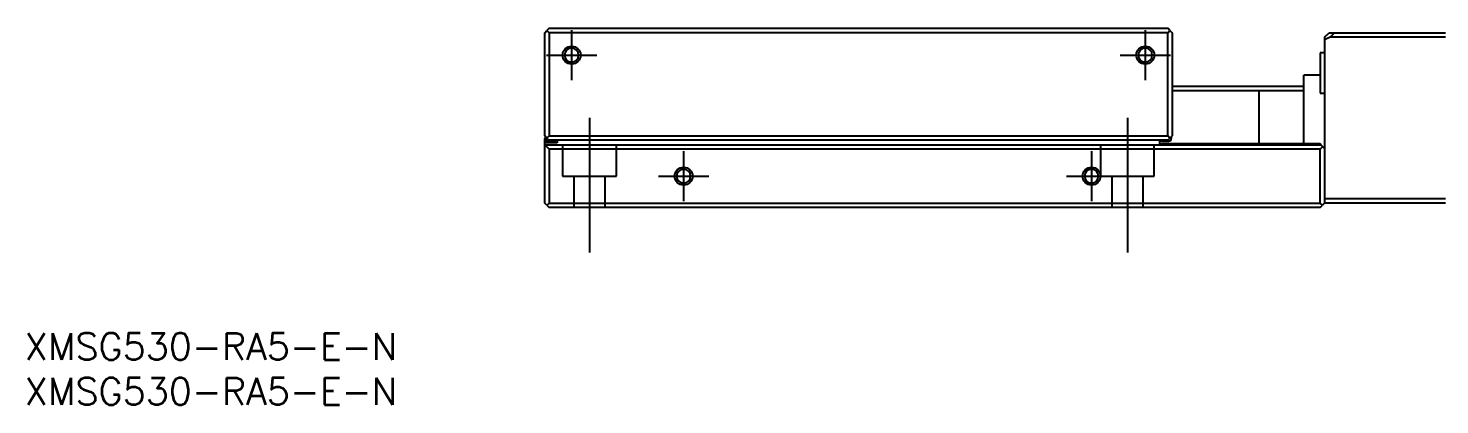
# Model space of a CAD drawing. Extents: x -1 to 643, y -8 to 194.
# Drawn here: x 0.4 to 157.9, y -8 to 34 of the extents above; entities that cross this region are included whole.
import ezdxf

# ---------------------------------------------------------------- set-up
doc = ezdxf.new("R2010")
doc.units = 0
doc.header["$LTSCALE"] = 0.5
doc.linetypes.add('CENTER', pattern=[50.8, 31.75, -6.35, 6.35, -6.35])
doc.linetypes.add('DASHED', pattern=[19.05, 12.7, -6.35])
for name, color, linetype in [('MSM_CENTER', 1, 'CENTER'), ('MSM_CONTINUOUS', 7, 'CONTINUOUS'), ('MSM_DASHED', 4, 'DASHED'), ('MSM_NARROW', 5, 'CONTINUOUS'), ('MSM_PART_NUMBER', 7, 'CONTINUOUS')]:
    doc.layers.add(name, color=color, linetype=linetype)
doc.styles.get("Standard").update_dxf_attribs({"font": 'txt.shx', "height": 1, "bigfont": 'bigfont.shx'})

# ---------------------------------------------------------------- blocks, each defined once
blk = doc.blocks.new('*U2')
at = {"layer": 'MSM_PART_NUMBER'}
blk.add_text('XMSG530-RA5-E-N', height=3, dxfattribs=at).set_placement((0, -3))
blk = doc.blocks.new('*U3')
at = {"layer": 'MSM_PART_NUMBER'}
blk.add_text('XMSG530-RA5-E-N', height=3, dxfattribs=at).set_placement((0, -8))

msp = doc.modelspace()

# ---------------------------------------------------------------- linework, layer by layer
at = {"layer": 'MSM_CENTER'}
for p, q in [((61.000001, 33.800001), (61.000001, 28.200001)), ((125.000001, 33.800001), (125.000001, 28.200001)), ((58.200001, 31.000001), (63.800001, 31.000001)), ((122.200001, 31.000001), (127.800001, 31.000001)), ((63.000001, 24.000001), (63.000001, 9.000001)), ((123.000001, 24.000001), (123.000001, 9.000001)), ((73.500001, 20.300001), (73.500001, 14.700001)), ((119.000001, 20.300001), (119.000001, 14.700001)), ((70.700001, 17.500001), (76.300001, 17.500001)), ((116.200001, 17.500001), (121.800001, 17.500001))]:
    msp.add_line(p, q, dxfattribs=at)
at = {"layer": 'MSM_CONTINUOUS'}
for p, q in [((58.000001, 33.500001), (58.250001, 33.750001)), ((58.000001, 22.000001), (58.000001, 33.500001)), ((58.500001, 34.000001), (58.250001, 33.750001)), ((58.250001, 33.750001), (58.500001, 33.500001)), ((58.500001, 34.000001), (127.500001, 34.000001)), ((127.500001, 33.500001), (58.500001, 33.500001)), ((58.500001, 33.500001), (58.500001, 22.000001)), ((127.750001, 33.750001), (127.500001, 34.000001)), ((127.500001, 33.500001), (127.750001, 33.750001)), ((127.500001, 22.000001), (127.500001, 33.500001)), ((127.750001, 33.750001), (128.000001, 33.500001)), ((128.000001, 33.500001), (128.000001, 22.000001)), ((145.000001, 33.000001), (145.500001, 33.500001)), ((145.500001, 33.500001), (158.500001, 33.500001)), ((146.112374, 33.500001), (145.612374, 33.000001)), ((145.000001, 33.000001), (145.000001, 14.500001)), ((145.612374, 33.000001), (145.000001, 32.693815)), ((158.500001, 33.000001), (145.612374, 33.000001)), ((144.500001, 31.250001), (144.500001, 26.750001)), ((145.000001, 31.250001), (144.500001, 31.250001)), ((142.700001, 21.100001), (142.700001, 28.750001)), ((144.500001, 28.750001), (142.700001, 28.750001)), ((142.700001, 27.500001), (128.000001, 27.500001)), ((142.700001, 27.000001), (128.000001, 27.000001)), ((137.700001, 20.999996), (137.700001, 27.000006)), ((144.500001, 26.750001), (145.000001, 26.750001)), ((58.250001, 21.750001), (58.000001, 22.000001)), ((58.000001, 21.700001), (58.100001, 21.800001)), ((58.000001, 14.500001), (58.000001, 21.700001)), ((59.400001, 21.200001), (58.000001, 21.200001)), ((58.000001, 21.000001), (58.500001, 20.500001)), ((58.000001, 21.000001), (144.600001, 21.000001)), ((58.100001, 21.700001), (58.100001, 21.900001)), ((58.500001, 22.000001), (58.250001, 21.750001)), ((58.500001, 21.500001), (58.250001, 21.750001)), ((58.400001, 21.400001), (59.100001, 21.400001)), ((58.500001, 22.000001), (127.500001, 22.000001)), ((127.500001, 21.500001), (58.500001, 21.500001)), ((144.500001, 20.500001), (58.500001, 20.500001)), ((58.500001, 20.500001), (58.500001, 14.500001)), ((59.400001, 21.500001), (59.400001, 21.200001)), ((126.600001, 21.500001), (126.600001, 21.100001)), ((144.500001, 21.100001), (126.600001, 21.100001)), ((126.900001, 21.400001), (127.600001, 21.400001)), ((127.750001, 21.750001), (127.500001, 22.000001)), ((127.750001, 21.750001), (127.500001, 21.500001)), ((128.000001, 22.000001), (127.750001, 21.750001)), ((127.900001, 21.900001), (127.900001, 21.700001)), ((144.600001, 21.000001), (144.500001, 21.100001)), ((144.500001, 20.500001), (144.800001, 20.800001)), ((144.500001, 14.500001), (144.500001, 20.500001)), ((145.000001, 20.600001), (144.600001, 21.000001)), ((58.250001, 14.250001), (58.000001, 14.500001)), ((58.500001, 14.500001), (58.250001, 14.250001)), ((58.250001, 14.250001), (58.500001, 14.000001)), ((58.500001, 14.500001), (144.500001, 14.500001)), ((144.750001, 14.250001), (144.500001, 14.500001)), ((144.500001, 14.000001), (144.750001, 14.250001)), ((145.000001, 14.500001), (144.750001, 14.250001)), ((145.000001, 15.000001), (158.500001, 15.000001)), ((158.500001, 14.500001), (145.000001, 14.500001)), ((144.500001, 14.000001), (58.500001, 14.000001))]:
    msp.add_line(p, q, dxfattribs=at)
at = {"layer": 'MSM_CONTINUOUS', "extrusion": (0, 0, -1)}
for centre in [(-61.000001, 31.000001), (-125.000001, 31.000001), (-73.500001, 17.500001), (-119.000001, 17.500001)]:
    msp.add_circle(centre, 0.7835, dxfattribs=at)
at = {"layer": 'MSM_CONTINUOUS'}
for centre, start, end in [((58.400001, 21.700001), 180, 270), ((59.100001, 21.700001), 270, 318.189685), ((126.900001, 21.700001), 221.810315, 270), ((127.600001, 21.700001), 270, 0)]:
    msp.add_arc(centre, 0.3, start, end, dxfattribs=at)
at = {"layer": 'MSM_DASHED'}
for p, q in [((60.000001, 21.000001), (60.000001, 17.500001)), ((66.000001, 17.500001), (66.000001, 21.000001)), ((120.000001, 21.000001), (120.000001, 17.500001)), ((126.000001, 17.500001), (126.000001, 21.000001)), ((60.000001, 17.500001), (66.000001, 17.500001)), ((61.250001, 17.500001), (61.250001, 14.000001)), ((64.750001, 14.000001), (64.750001, 17.500001)), ((120.000001, 17.500001), (126.000001, 17.500001)), ((121.250001, 17.500001), (121.250001, 14.000001)), ((124.750001, 14.000001), (124.750001, 17.500001))]:
    msp.add_line(p, q, dxfattribs=at)
at = {"layer": 'MSM_NARROW'}
for centre in [(61.000001, 31.000001), (125.000001, 31.000001), (73.500001, 17.500001), (119.000001, 17.500001)]:
    msp.add_circle(centre, 1, dxfattribs=at)

# ---------------------------------------------------------------- block references
at = {"layer": 'MSM_CONTINUOUS'}
for name in ['*U2', '*U3']:
    msp.add_blockref(name, (0, 0), dxfattribs=at)

doc.saveas('drawing.dxf')
